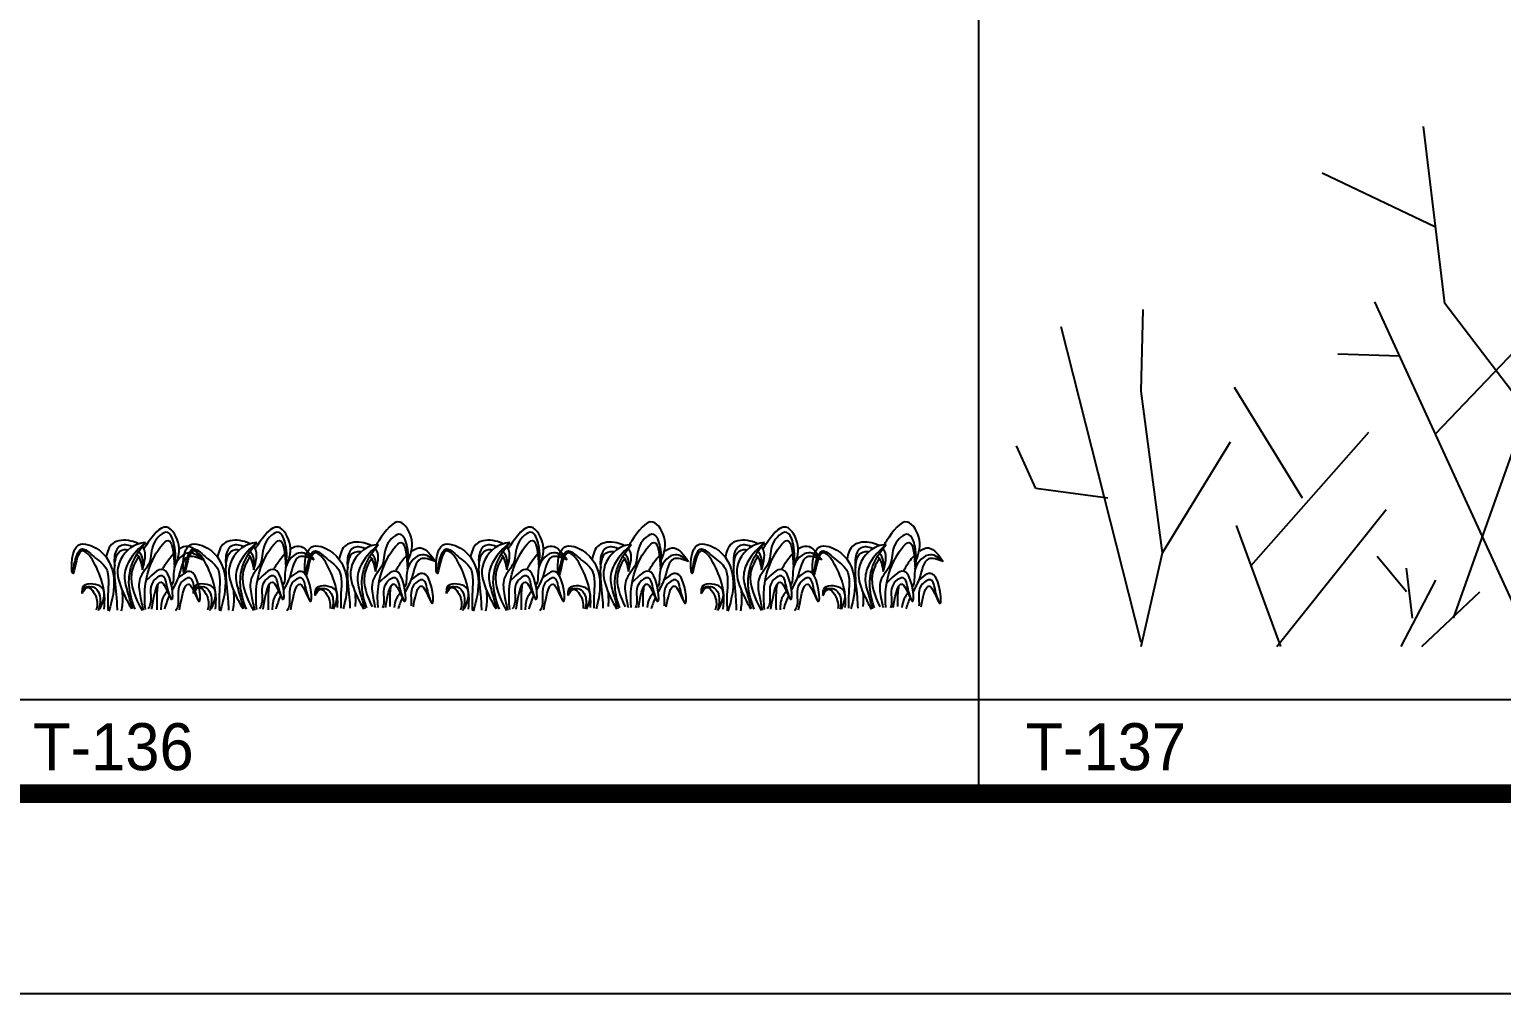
# Model space of a CAD drawing. Header units: millimetres. Extents: x 0 to 25200, y 0 to 17820.
# Drawn here: x 4511 to 8269, y 0 to 2460 of the extents above; entities that cross this region are included whole.
import ezdxf
from ezdxf.enums import TextEntityAlignment as Align

# ---------------------------------------------------------------- set-up
doc = ezdxf.new("R2010")
doc.units = ezdxf.units.MM
doc.header["$LTSCALE"] = 100
doc.header["$MEASUREMENT"] = 0
for name, color, linetype in [('CO-TREE', 251, 'Continuous'), ('TB-FORM', 7, 'Continuous'), ('TB-TEXT', 4, 'Continuous')]:
    doc.layers.add(name, color=color, linetype=linetype)
doc.styles.add('DH-TEXT', font='')
doc.styles.get('DH-TEXT').set_extended_font_data('HY울릉도L')

# ---------------------------------------------------------------- blocks, each defined once
blk = doc.blocks.new('T-136')
at = {"layer": 'CO-TREE'}
for points, knots in [([(788.8, 122.8), (796, 140.5), (810.1, 175.5), (766, 251.6), (729.9, 198.6), (711.9, 172.7), (710.2, 170.2)], [0, 0, 0, 0, 114.489602, 225.605162, 369.248922, 384.722584, 384.722584, 384.722584, 384.722584]), ([(1434.6, 122.8), (1441.8, 140.5), (1456, 175.5), (1411.8, 251.6), (1375.7, 198.6), (1357.8, 172.7), (1356.1, 170.2)], [0, 0, 0, 0, 114.489602, 225.605162, 369.248922, 384.722584, 384.722584, 384.722584, 384.722584]), ([(2085, 122.8), (2092.2, 140.5), (2106.3, 175.5), (2062.2, 251.6), (2026.1, 198.6), (2008.1, 172.7), (2006.4, 170.2)], [0, 0, 0, 0, 114.489602, 225.605162, 369.248922, 384.722584, 384.722584, 384.722584, 384.722584]), ([(194.1, 109.8), (196.1, 127.7), (199.4, 156.7), (178.4, 215.2), (130.3, 168.2), (138.8, 120.7), (98.3, 84.5), (106, 38.8), (111.4, 12.4), (113.9, 0.4)], [0, 0, 0, 0, 115.286491, 186.693939, 277.379129, 376.739236, 471.300233, 559.637543, 634.340564, 634.340564, 634.340564, 634.340564]), ([(194.1, 109.8), (201.3, 127.6), (215.5, 162.5), (171.4, 238.6), (135.2, 185.6), (117.3, 159.7), (115.6, 157.2)], [0, 0, 0, 0, 114.489602, 225.605162, 369.248922, 384.722584, 384.722584, 384.722584, 384.722584]), ([(478.3, 109.8), (480.3, 127.7), (483.6, 156.7), (462.5, 215.2), (414.5, 168.2), (423, 120.7), (382.5, 84.5), (390.2, 38.8), (395.6, 12.4), (398.1, 0.4)], [0, 0, 0, 0, 115.286491, 186.693939, 277.379129, 376.739236, 471.300233, 559.637543, 634.340564, 634.340564, 634.340564, 634.340564]), ([(478.3, 109.8), (485.5, 127.6), (499.7, 162.5), (455.5, 238.6), (419.4, 185.6), (401.5, 159.7), (399.8, 157.2)], [0, 0, 0, 0, 114.489602, 225.605162, 369.248922, 384.722584, 384.722584, 384.722584, 384.722584]), ([(788.8, 104.9), (790.8, 122.8), (794.1, 151.7), (773, 210.2), (725, 163.2), (733.4, 115.8), (692.9, 79.5), (699.9, 38.4), (704.4, 15.7), (706, 7.7)], [0, 0, 0, 0, 115.286491, 186.693939, 277.379129, 376.739236, 471.300233, 559.637543, 608.921074, 608.921074, 608.921074, 608.921074]), ([(1124.1, 109.8), (1126.2, 127.7), (1129.4, 156.7), (1108.4, 215.2), (1060.3, 168.2), (1068.8, 120.7), (1028.3, 84.5), (1036.1, 38.8), (1041.4, 12.4), (1043.9, 0.4)], [0, 0, 0, 0, 115.286491, 186.693939, 277.379129, 376.739236, 471.300233, 559.637543, 634.340564, 634.340564, 634.340564, 634.340564]), ([(1124.1, 109.8), (1131.3, 127.6), (1145.5, 162.5), (1101.4, 238.6), (1065.2, 185.6), (1047.3, 159.7), (1045.6, 157.2)], [0, 0, 0, 0, 114.489602, 225.605162, 369.248922, 384.722584, 384.722584, 384.722584, 384.722584]), ([(1434.6, 104.9), (1436.6, 122.8), (1439.9, 151.7), (1418.8, 210.2), (1370.8, 163.2), (1379.3, 115.8), (1338.8, 79.5), (1345.8, 38.4), (1350.2, 15.7), (1351.9, 7.7)], [0, 0, 0, 0, 115.286491, 186.693939, 277.379129, 376.739236, 471.300233, 559.637543, 608.921074, 608.921074, 608.921074, 608.921074]), ([(1774.5, 109.8), (1776.5, 127.7), (1779.8, 156.7), (1758.7, 215.2), (1710.7, 168.2), (1719.2, 120.7), (1678.7, 84.5), (1686.4, 38.8), (1691.8, 12.4), (1694.3, 0.4)], [0, 0, 0, 0, 115.286491, 186.693939, 277.379129, 376.739236, 471.300233, 559.637543, 634.340564, 634.340564, 634.340564, 634.340564]), ([(1774.5, 109.8), (1781.7, 127.6), (1795.9, 162.5), (1751.7, 238.6), (1715.6, 185.6), (1697.7, 159.7), (1696, 157.2)], [0, 0, 0, 0, 114.489602, 225.605162, 369.248922, 384.722584, 384.722584, 384.722584, 384.722584]), ([(2085, 104.9), (2087, 122.8), (2090.3, 151.7), (2069.2, 210.2), (2021.2, 163.2), (2029.6, 115.8), (1989.1, 79.5), (1996.1, 38.4), (2000.6, 15.7), (2002.2, 7.7)], [0, 0, 0, 0, 115.286491, 186.693939, 277.379129, 376.739236, 471.300233, 559.637543, 608.921074, 608.921074, 608.921074, 608.921074]), ([(14.1, 3.3), (17.2, 24.7), (17.6, 76.7), (-50.9, 197.7), (-66.5, 47.6), (-74.7, 183.8), (15.5, 157.6), (48.7, 83.5), (35.2, 26.4), (26.4, -1.9)], [55.869634, 55.869634, 55.869634, 55.869634, 200.349386, 375.849107, 488.634702, 626.483236, 726.933703, 903.306659, 1075.907797, 1075.907797, 1075.907797, 1075.907797]), ([(-64.5, 94.4), (-63.4, 106.5), (-61.5, 127), (-44.6, 168.7), (-9.6, 132.7), (31.2, 107.3), (22.5, 47.8), (23.9, 11.9), (24.5, -1.5)], [0, 0, 0, 0, 78.203612, 131.8402, 206.873595, 291.04202, 428.221613, 511.114488, 511.114488, 511.114488, 511.114488]), ([(102.4, 169.7), (96.7, 173), (73.5, 181.4), (31.5, 178.4), (22.4, 150), (19.7, 135.1)], [144.698467, 144.698467, 144.698467, 144.698467, 183.362008, 277.01411, 359.508166, 359.508166, 359.508166, 359.508166]), ([(48.4, 0.7), (48.1, 12.3), (45.7, 64.6), (30, 157.9), (72.2, 155.1), (75.6, 154.4)], [49.339296, 49.339296, 49.339296, 49.339296, 122.225654, 357.539146, 377.915304, 377.915304, 377.915304, 377.915304]), ([(86.5, 162.5), (86, 162.7), (75.6, 167.3), (50.2, 170.6), (39, 138), (40.5, 120.2), (41.5, 113.4)], [137.342002, 137.342002, 137.342002, 137.342002, 140.643254, 199.825561, 266.410913, 307.950521, 307.950521, 307.950521, 307.950521]), ([(119.6, 173.3), (112.6, 172.1), (80.8, 166.6), (37.3, 115.4), (58.8, 51.1), (76.7, 17.7), (84.6, 3.6)], [0, 0, 0, 0, 42.672757, 193.444358, 322.786418, 421.22969, 421.22969, 421.22969, 421.22969]), ([(119.6, 173.3), (104.1, 158.8), (78.5, 134.9), (61.5, 85.2), (75.4, 44.3), (82.4, 17.1), (85.6, 4.3)], [0, 0, 0, 0, 126.187484, 207.993547, 297.399796, 377.199885, 377.199885, 377.199885, 377.199885]), ([(93.4, 2.8), (85.7, 23), (73.4, 62.3), (83.4, 125.5), (107.5, 157.4), (119.6, 173.3)], [42.283987, 42.283987, 42.283987, 42.283987, 170.109298, 288.970521, 407.567037, 407.567037, 407.567037, 407.567037]), ([(112.2, 103.7), (113.3, 116.4), (114.6, 133.6), (105.8, 147.2), (102.9, 150.5)], [0, 0, 0, 0, 72.099998, 98.223645, 98.223645, 98.223645, 98.223645]), ([(112.2, 103.7), (117.9, 124.3), (124.2, 147), (112.7, 161.4), (111.5, 162.6)], [0, 0, 0, 0, 110.023701, 121.121014, 121.121014, 121.121014, 121.121014]), ([(119.7, 2.2), (116.5, 40.3), (114.9, 99.7), (187.3, 208.5), (191.8, 143.5), (194.1, 109.8)], [26.215052, 26.215052, 26.215052, 26.215052, 275.69708, 406.181494, 546.604768, 546.604768, 546.604768, 546.604768]), ([(205.9, 157.1), (213.5, 162.2), (236.1, 170.9), (253.9, 145.9), (265.7, 129.3)], [342.306285, 342.306285, 342.306285, 342.306285, 394.72148, 496.989464, 496.989464, 496.989464, 496.989464]), ([(298.3, 3.3), (301.4, 24.7), (301.8, 76.7), (233.3, 197.7), (217.7, 47.6), (209.5, 183.8), (299.7, 157.6), (332.9, 83.5), (319.4, 26.4), (310.6, -1.9)], [55.869634, 55.869634, 55.869634, 55.869634, 200.349386, 375.849107, 488.634702, 626.483236, 726.933703, 903.306659, 1075.907797, 1075.907797, 1075.907797, 1075.907797]), ([(219.7, 94.4), (220.8, 106.5), (222.7, 127), (239.6, 168.7), (274.6, 132.7), (315.4, 107.3), (306.7, 47.8), (308.1, 11.9), (308.7, -1.5)], [0, 0, 0, 0, 78.203612, 131.8402, 206.873595, 291.04202, 428.221613, 511.114488, 511.114488, 511.114488, 511.114488]), ([(386.6, 169.7), (380.9, 173), (357.7, 181.4), (315.7, 178.4), (306.6, 150), (303.9, 135.1)], [144.698467, 144.698467, 144.698467, 144.698467, 183.362008, 277.01411, 359.508166, 359.508166, 359.508166, 359.508166]), ([(332.6, 0.7), (332.3, 12.3), (329.9, 64.6), (314.2, 157.9), (356.4, 155.1), (359.8, 154.4)], [49.339296, 49.339296, 49.339296, 49.339296, 122.225654, 357.539146, 377.915304, 377.915304, 377.915304, 377.915304]), ([(370.7, 162.5), (370.2, 162.7), (359.8, 167.3), (334.4, 170.6), (323.2, 138), (324.7, 120.2), (325.6, 113.4)], [137.342002, 137.342002, 137.342002, 137.342002, 140.643254, 199.825561, 266.410913, 307.950521, 307.950521, 307.950521, 307.950521]), ([(403.8, 173.3), (396.8, 172.1), (364.9, 166.6), (321.5, 115.4), (343, 51.1), (360.9, 17.7), (368.8, 3.6)], [0, 0, 0, 0, 42.672757, 193.444358, 322.786418, 421.22969, 421.22969, 421.22969, 421.22969]), ([(403.8, 173.3), (388.3, 158.8), (362.7, 134.9), (345.7, 85.2), (359.6, 44.3), (366.5, 17.1), (369.8, 4.3)], [0, 0, 0, 0, 126.187484, 207.993547, 297.399796, 377.199885, 377.199885, 377.199885, 377.199885]), ([(377.6, 2.8), (369.9, 23), (357.5, 62.3), (367.6, 125.5), (391.7, 157.4), (403.8, 173.3)], [42.283987, 42.283987, 42.283987, 42.283987, 170.109298, 288.970521, 407.567037, 407.567037, 407.567037, 407.567037]), ([(396.4, 103.7), (397.4, 116.4), (398.8, 133.6), (390, 147.2), (387.1, 150.5)], [0, 0, 0, 0, 72.099998, 98.223645, 98.223645, 98.223645, 98.223645]), ([(396.4, 103.7), (402.1, 124.3), (408.4, 147), (396.9, 161.4), (395.7, 162.6)], [0, 0, 0, 0, 110.023701, 121.121014, 121.121014, 121.121014, 121.121014]), ([(403.9, 2.2), (400.7, 40.3), (399.1, 99.7), (471.5, 208.5), (476, 143.5), (478.3, 109.8)], [26.215052, 26.215052, 26.215052, 26.215052, 275.69708, 406.181494, 546.604768, 546.604768, 546.604768, 546.604768]), ([(490.1, 157.1), (497.7, 162.2), (520.3, 170.9), (538.1, 145.9), (549.9, 129.3)], [342.306285, 342.306285, 342.306285, 342.306285, 394.72148, 496.989464, 496.989464, 496.989464, 496.989464]), ([(609.8, 7), (611.7, 26.1), (609.3, 77.1), (543.8, 192.7), (528.2, 42.6), (520, 178.9), (610.1, 152.6), (641.7, 82.1), (631.4, 28.5), (624.3, 3.8)], [75.034889, 75.034889, 75.034889, 75.034889, 200.349386, 375.849107, 488.634702, 626.483236, 726.933703, 903.306659, 1054.285544, 1054.285544, 1054.285544, 1054.285544]), ([(530.2, 89.4), (531.3, 101.5), (533.2, 122), (550.1, 163.7), (585, 127.7), (625.9, 102.4), (617.8, 47.6), (618.4, 15), (618.7, 5.4)], [0, 0, 0, 0, 78.203612, 131.8402, 206.873595, 291.04202, 428.221613, 486.720934, 486.720934, 486.720934, 486.720934]), ([(697.1, 164.7), (691.4, 168), (668.2, 176.4), (626.2, 173.4), (617, 145.1), (614.4, 130.1)], [144.698467, 144.698467, 144.698467, 144.698467, 183.362008, 277.01411, 359.508166, 359.508166, 359.508166, 359.508166]), ([(681.2, 157.5), (680.6, 157.8), (670.2, 162.3), (644.9, 165.6), (633.7, 133), (635.2, 115.2), (636.1, 108.5)], [137.342002, 137.342002, 137.342002, 137.342002, 140.643254, 199.825561, 266.410913, 307.950521, 307.950521, 307.950521, 307.950521]), ([(714.2, 168.4), (707.2, 167.2), (675.4, 161.6), (631.9, 110.4), (652.9, 48), (669.6, 16), (676.6, 3.3)], [0, 0, 0, 0, 42.672757, 193.444358, 322.786418, 410.251698, 410.251698, 410.251698, 410.251698]), ([(714.2, 168.4), (698.7, 153.9), (673.2, 129.9), (656.2, 80.2), (669.5, 41), (676.2, 15.4), (679, 4.2)], [0, 0, 0, 0, 126.187484, 207.993547, 297.399796, 366.93432, 366.93432, 366.93432, 366.93432]), ([(684.8, 6.4), (678.6, 23.8), (668.5, 60.5), (678.1, 120.6), (702.2, 152.4), (714.2, 168.4)], [60.461084, 60.461084, 60.461084, 60.461084, 170.109298, 288.970521, 407.567037, 407.567037, 407.567037, 407.567037]), ([(706.9, 98.8), (712.6, 119.4), (718.9, 142), (707.4, 156.4), (706.2, 157.7)], [0, 0, 0, 0, 110.023701, 121.121014, 121.121014, 121.121014, 121.121014]), ([(713.6, 7), (711.1, 42), (712.6, 99.1), (782, 203.6), (786.4, 138.6), (788.8, 104.9)], [47.498199, 47.498199, 47.498199, 47.498199, 275.69708, 406.181494, 546.604768, 546.604768, 546.604768, 546.604768]), ([(800.6, 152.1), (808.1, 157.2), (830.8, 165.9), (848.6, 140.9), (860.4, 124.4)], [342.306285, 342.306285, 342.306285, 342.306285, 394.72148, 496.989464, 496.989464, 496.989464, 496.989464]), ([(944.1, 3.3), (947.2, 24.7), (947.7, 76.7), (879.2, 197.7), (863.5, 47.6), (855.3, 183.8), (945.5, 157.6), (978.7, 83.5), (965.3, 26.4), (956.4, -1.9)], [55.869634, 55.869634, 55.869634, 55.869634, 200.349386, 375.849107, 488.634702, 626.483236, 726.933703, 903.306659, 1075.907797, 1075.907797, 1075.907797, 1075.907797]), ([(865.5, 94.4), (866.6, 106.5), (868.5, 127), (885.5, 168.7), (920.4, 132.7), (961.2, 107.3), (952.5, 47.8), (953.9, 11.9), (954.5, -1.5)], [0, 0, 0, 0, 78.203612, 131.8402, 206.873595, 291.04202, 428.221613, 511.114488, 511.114488, 511.114488, 511.114488]), ([(1032.5, 169.7), (1026.7, 173), (1003.5, 181.4), (961.6, 178.4), (952.4, 150), (949.7, 135.1)], [144.698467, 144.698467, 144.698467, 144.698467, 183.362008, 277.01411, 359.508166, 359.508166, 359.508166, 359.508166]), ([(978.4, 0.7), (978.1, 12.3), (975.7, 64.6), (960, 157.9), (1002.2, 155.1), (1005.7, 154.4)], [49.339296, 49.339296, 49.339296, 49.339296, 122.225654, 357.539146, 377.915304, 377.915304, 377.915304, 377.915304]), ([(1016.5, 162.5), (1016, 162.7), (1005.6, 167.3), (980.2, 170.6), (969.1, 138), (970.6, 120.2), (971.5, 113.4)], [137.342002, 137.342002, 137.342002, 137.342002, 140.643254, 199.825561, 266.410913, 307.950521, 307.950521, 307.950521, 307.950521]), ([(1049.6, 173.3), (1042.6, 172.1), (1010.8, 166.6), (967.3, 115.4), (988.8, 51.1), (1006.7, 17.7), (1014.6, 3.6)], [0, 0, 0, 0, 42.672757, 193.444358, 322.786418, 421.22969, 421.22969, 421.22969, 421.22969]), ([(1049.6, 173.3), (1034.1, 158.8), (1008.5, 134.9), (991.5, 85.2), (1005.4, 44.3), (1012.4, 17.1), (1015.6, 4.3)], [0, 0, 0, 0, 126.187484, 207.993547, 297.399796, 377.199885, 377.199885, 377.199885, 377.199885]), ([(1023.4, 2.8), (1015.7, 23), (1003.4, 62.3), (1013.4, 125.5), (1037.5, 157.4), (1049.6, 173.3)], [42.283987, 42.283987, 42.283987, 42.283987, 170.109298, 288.970521, 407.567037, 407.567037, 407.567037, 407.567037]), ([(1042.3, 103.7), (1043.3, 116.4), (1044.7, 133.6), (1035.9, 147.2), (1033, 150.5)], [0, 0, 0, 0, 72.099998, 98.223645, 98.223645, 98.223645, 98.223645]), ([(1042.3, 103.7), (1048, 124.3), (1054.2, 147), (1042.8, 161.4), (1041.6, 162.6)], [0, 0, 0, 0, 110.023701, 121.121014, 121.121014, 121.121014, 121.121014]), ([(1049.7, 2.2), (1046.5, 40.3), (1045, 99.7), (1117.3, 208.5), (1121.8, 143.5), (1124.1, 109.8)], [26.215052, 26.215052, 26.215052, 26.215052, 275.69708, 406.181494, 546.604768, 546.604768, 546.604768, 546.604768]), ([(1136, 157.1), (1143.5, 162.2), (1166.2, 170.9), (1184, 145.9), (1195.7, 129.3)], [342.306285, 342.306285, 342.306285, 342.306285, 394.72148, 496.989464, 496.989464, 496.989464, 496.989464]), ([(1255.6, 7), (1257.6, 26.1), (1255.1, 77.1), (1189.6, 192.7), (1174, 42.6), (1165.8, 178.9), (1256, 152.6), (1287.6, 82.1), (1277.3, 28.5), (1270.1, 3.8)], [75.034889, 75.034889, 75.034889, 75.034889, 200.349386, 375.849107, 488.634702, 626.483236, 726.933703, 903.306659, 1054.285544, 1054.285544, 1054.285544, 1054.285544]), ([(1176, 89.4), (1177.1, 101.5), (1179, 122), (1195.9, 163.7), (1230.9, 127.7), (1271.7, 102.4), (1263.7, 47.6), (1264.2, 15), (1264.5, 5.4)], [0, 0, 0, 0, 78.203612, 131.8402, 206.873595, 291.04202, 428.221613, 486.720934, 486.720934, 486.720934, 486.720934]), ([(1342.9, 164.7), (1337.2, 168), (1314, 176.4), (1272, 173.4), (1262.9, 145.1), (1260.2, 130.1)], [144.698467, 144.698467, 144.698467, 144.698467, 183.362008, 277.01411, 359.508166, 359.508166, 359.508166, 359.508166]), ([(1327, 157.5), (1326.5, 157.8), (1316.1, 162.3), (1290.7, 165.6), (1279.5, 133), (1281, 115.2), (1282, 108.5)], [137.342002, 137.342002, 137.342002, 137.342002, 140.643254, 199.825561, 266.410913, 307.950521, 307.950521, 307.950521, 307.950521]), ([(1360.1, 168.4), (1353.1, 167.2), (1321.2, 161.6), (1277.8, 110.4), (1298.7, 48), (1315.5, 16), (1322.5, 3.3)], [0, 0, 0, 0, 42.672757, 193.444358, 322.786418, 410.251698, 410.251698, 410.251698, 410.251698]), ([(1360.1, 168.4), (1344.6, 153.9), (1319, 129.9), (1302, 80.2), (1315.3, 41), (1322, 15.4), (1324.8, 4.2)], [0, 0, 0, 0, 126.187484, 207.993547, 297.399796, 366.93432, 366.93432, 366.93432, 366.93432]), ([(1330.7, 6.4), (1324.5, 23.8), (1314.3, 60.5), (1323.9, 120.6), (1348, 152.4), (1360.1, 168.4)], [60.461084, 60.461084, 60.461084, 60.461084, 170.109298, 288.970521, 407.567037, 407.567037, 407.567037, 407.567037]), ([(1352.7, 98.8), (1358.4, 119.4), (1364.7, 142), (1353.2, 156.4), (1352, 157.7)], [0, 0, 0, 0, 110.023701, 121.121014, 121.121014, 121.121014, 121.121014]), ([(1359.5, 7), (1357, 42), (1358.4, 99.1), (1427.8, 203.6), (1432.3, 138.6), (1434.6, 104.9)], [47.498199, 47.498199, 47.498199, 47.498199, 275.69708, 406.181494, 546.604768, 546.604768, 546.604768, 546.604768]), ([(1446.4, 152.1), (1454, 157.2), (1476.6, 165.9), (1494.4, 140.9), (1506.2, 124.4)], [342.306285, 342.306285, 342.306285, 342.306285, 394.72148, 496.989464, 496.989464, 496.989464, 496.989464]), ([(1594.5, 3.3), (1597.6, 24.7), (1598, 76.7), (1529.5, 197.7), (1513.9, 47.6), (1505.7, 183.8), (1595.9, 157.6), (1629.1, 83.5), (1615.6, 26.4), (1606.8, -1.9)], [55.869634, 55.869634, 55.869634, 55.869634, 200.349386, 375.849107, 488.634702, 626.483236, 726.933703, 903.306659, 1075.907797, 1075.907797, 1075.907797, 1075.907797]), ([(1515.9, 94.4), (1517, 106.5), (1518.9, 127), (1535.8, 168.7), (1570.8, 132.7), (1611.6, 107.3), (1602.9, 47.8), (1604.3, 11.9), (1604.9, -1.5)], [0, 0, 0, 0, 78.203612, 131.8402, 206.873595, 291.04202, 428.221613, 511.114488, 511.114488, 511.114488, 511.114488]), ([(1682.8, 169.7), (1677.1, 173), (1653.9, 181.4), (1611.9, 178.4), (1602.8, 150), (1600.1, 135.1)], [144.698467, 144.698467, 144.698467, 144.698467, 183.362008, 277.01411, 359.508166, 359.508166, 359.508166, 359.508166]), ([(1628.8, 0.7), (1628.5, 12.3), (1626.1, 64.6), (1610.4, 157.9), (1652.6, 155.1), (1656, 154.4)], [49.339296, 49.339296, 49.339296, 49.339296, 122.225654, 357.539146, 377.915304, 377.915304, 377.915304, 377.915304]), ([(1666.9, 162.5), (1666.3, 162.7), (1656, 167.3), (1630.6, 170.6), (1619.4, 138), (1620.9, 120.2), (1621.8, 113.4)], [137.342002, 137.342002, 137.342002, 137.342002, 140.643254, 199.825561, 266.410913, 307.950521, 307.950521, 307.950521, 307.950521]), ([(1700, 173.3), (1692.9, 172.1), (1661.1, 166.6), (1617.7, 115.4), (1639.2, 51.1), (1657.1, 17.7), (1665, 3.6)], [0, 0, 0, 0, 42.672757, 193.444358, 322.786418, 421.22969, 421.22969, 421.22969, 421.22969]), ([(1700, 173.3), (1684.5, 158.8), (1658.9, 134.9), (1641.9, 85.2), (1655.8, 44.3), (1662.7, 17.1), (1666, 4.3)], [0, 0, 0, 0, 126.187484, 207.993547, 297.399796, 377.199885, 377.199885, 377.199885, 377.199885]), ([(1673.7, 2.8), (1666.1, 23), (1653.7, 62.3), (1663.8, 125.5), (1687.9, 157.4), (1700, 173.3)], [42.283987, 42.283987, 42.283987, 42.283987, 170.109298, 288.970521, 407.567037, 407.567037, 407.567037, 407.567037]), ([(1692.6, 103.7), (1693.6, 116.4), (1695, 133.6), (1686.2, 147.2), (1683.3, 150.5)], [0, 0, 0, 0, 72.099998, 98.223645, 98.223645, 98.223645, 98.223645]), ([(1692.6, 103.7), (1698.3, 124.3), (1704.6, 147), (1693.1, 161.4), (1691.9, 162.6)], [0, 0, 0, 0, 110.023701, 121.121014, 121.121014, 121.121014, 121.121014]), ([(1700.1, 2.2), (1696.9, 40.3), (1695.3, 99.7), (1767.7, 208.5), (1772.2, 143.5), (1774.5, 109.8)], [26.215052, 26.215052, 26.215052, 26.215052, 275.69708, 406.181494, 546.604768, 546.604768, 546.604768, 546.604768]), ([(1786.3, 157.1), (1793.9, 162.2), (1816.5, 170.9), (1834.3, 145.9), (1846.1, 129.3)], [342.306285, 342.306285, 342.306285, 342.306285, 394.72148, 496.989464, 496.989464, 496.989464, 496.989464]), ([(1906, 7), (1907.9, 26.1), (1905.5, 77.1), (1840, 192.7), (1824.3, 42.6), (1816.2, 178.9), (1906.3, 152.6), (1937.9, 82.1), (1927.6, 28.5), (1920.5, 3.8)], [75.034889, 75.034889, 75.034889, 75.034889, 200.349386, 375.849107, 488.634702, 626.483236, 726.933703, 903.306659, 1054.285544, 1054.285544, 1054.285544, 1054.285544]), ([(1826.4, 89.4), (1827.5, 101.5), (1829.4, 122), (1846.3, 163.7), (1881.2, 127.7), (1922.1, 102.4), (1914, 47.6), (1914.6, 15), (1914.9, 5.4)], [0, 0, 0, 0, 78.203612, 131.8402, 206.873595, 291.04202, 428.221613, 486.720934, 486.720934, 486.720934, 486.720934]), ([(1993.3, 164.7), (1987.6, 168), (1964.4, 176.4), (1922.4, 173.4), (1913.2, 145.1), (1910.6, 130.1)], [144.698467, 144.698467, 144.698467, 144.698467, 183.362008, 277.01411, 359.508166, 359.508166, 359.508166, 359.508166]), ([(1977.4, 157.5), (1976.8, 157.8), (1966.4, 162.3), (1941.1, 165.6), (1929.9, 133), (1931.4, 115.2), (1932.3, 108.5)], [137.342002, 137.342002, 137.342002, 137.342002, 140.643254, 199.825561, 266.410913, 307.950521, 307.950521, 307.950521, 307.950521]), ([(2010.4, 168.4), (2003.4, 167.2), (1971.6, 161.6), (1928.1, 110.4), (1949.1, 48), (1965.8, 16), (1972.8, 3.3)], [0, 0, 0, 0, 42.672757, 193.444358, 322.786418, 410.251698, 410.251698, 410.251698, 410.251698]), ([(2010.4, 168.4), (1994.9, 153.9), (1969.4, 129.9), (1952.4, 80.2), (1965.7, 41), (1972.4, 15.4), (1975.2, 4.2)], [0, 0, 0, 0, 126.187484, 207.993547, 297.399796, 366.93432, 366.93432, 366.93432, 366.93432]), ([(1981, 6.4), (1974.8, 23.8), (1964.7, 60.5), (1974.3, 120.6), (1998.4, 152.4), (2010.4, 168.4)], [60.461084, 60.461084, 60.461084, 60.461084, 170.109298, 288.970521, 407.567037, 407.567037, 407.567037, 407.567037]), ([(2003.1, 98.8), (2008.8, 119.4), (2015.1, 142), (2003.6, 156.4), (2002.4, 157.7)], [0, 0, 0, 0, 110.023701, 121.121014, 121.121014, 121.121014, 121.121014]), ([(2009.8, 7), (2007.3, 42), (2008.8, 99.1), (2078.2, 203.6), (2082.6, 138.6), (2085, 104.9)], [47.498199, 47.498199, 47.498199, 47.498199, 275.69708, 406.181494, 546.604768, 546.604768, 546.604768, 546.604768]), ([(2096.8, 152.1), (2104.3, 157.2), (2127, 165.9), (2144.8, 140.9), (2156.5, 124.4)], [342.306285, 342.306285, 342.306285, 342.306285, 394.72148, 496.989464, 496.989464, 496.989464, 496.989464]), ([(102.2, 137.1), (93, 122.3), (72.8, 80.9), (94, 32.3), (111.3, -0.7)], [428.472749, 428.472749, 428.472749, 428.472749, 528.759054, 729.691403, 729.691403, 729.691403, 729.691403]), ([(164, 104.6), (167.9, 112.9), (175.8, 126.2), (186.8, 139.6), (191.2, 144.3)], [220.012964, 220.012964, 220.012964, 220.012964, 273.706297, 307.152484, 307.152484, 307.152484, 307.152484]), ([(265.7, 129.3), (254.9, 138.2), (228.7, 159.8), (185.6, 114.7), (194, 79.2), (187.5, 65.7), (186.5, 64)], [0, 0, 0, 0, 74.887696, 181.60895, 264.627496, 276.590214, 276.590214, 276.590214, 276.590214]), ([(265.7, 129.3), (251.3, 134.8), (217, 148), (208.9, 89.5), (194.2, 63.4), (188.5, 52.6)], [0, 0, 0, 0, 77.354156, 185.110548, 260.879426, 260.879426, 260.879426, 260.879426]), ([(386.4, 137.1), (377.2, 122.3), (357, 80.9), (378.2, 32.3), (395.4, -0.7)], [428.472749, 428.472749, 428.472749, 428.472749, 528.759054, 729.691403, 729.691403, 729.691403, 729.691403]), ([(448.2, 104.6), (452.1, 112.9), (460, 126.2), (471, 139.6), (475.4, 144.3)], [220.012964, 220.012964, 220.012964, 220.012964, 273.706297, 307.152484, 307.152484, 307.152484, 307.152484]), ([(549.9, 129.3), (539.1, 138.2), (512.9, 159.8), (469.8, 114.7), (478.2, 79.2), (471.7, 65.7), (470.7, 64)], [0, 0, 0, 0, 74.887696, 181.60895, 264.627496, 276.590214, 276.590214, 276.590214, 276.590214]), ([(549.9, 129.3), (535.5, 134.8), (501.2, 148), (493.1, 89.5), (478.4, 63.4), (472.7, 52.6)], [0, 0, 0, 0, 77.354156, 185.110548, 260.879426, 260.879426, 260.879426, 260.879426]), ([(642.7, 6), (642.4, 14.6), (639.4, 65.6), (624.6, 152.9), (666.9, 150.1), (670.3, 149.4)], [70.39888, 70.39888, 70.39888, 70.39888, 122.225654, 357.539146, 377.915304, 377.915304, 377.915304, 377.915304]), ([(696.9, 132.1), (687.6, 117.3), (669.5, 80.2), (684.8, 37.1), (698.3, 9.3)], [428.472749, 428.472749, 428.472749, 428.472749, 528.759054, 699.228598, 699.228598, 699.228598, 699.228598]), ([(706.9, 98.8), (707.9, 111.4), (709.3, 128.6), (700.5, 142.2), (697.6, 145.5)], [0, 0, 0, 0, 72.099998, 98.223645, 98.223645, 98.223645, 98.223645]), ([(758.7, 99.6), (762.6, 107.9), (770.5, 121.3), (781.4, 134.6), (785.9, 139.3)], [220.012964, 220.012964, 220.012964, 220.012964, 273.706297, 307.152484, 307.152484, 307.152484, 307.152484]), ([(860.4, 124.4), (849.6, 133.3), (823.4, 154.8), (780.3, 109.7), (788.7, 74.3), (782.1, 60.7), (781.2, 59)], [0, 0, 0, 0, 74.887696, 181.60895, 264.627496, 276.590214, 276.590214, 276.590214, 276.590214]), ([(860.4, 124.4), (846, 129.9), (811.7, 143.1), (803.6, 84.5), (788.9, 58.4), (783.1, 47.7)], [0, 0, 0, 0, 77.354156, 185.110548, 260.879426, 260.879426, 260.879426, 260.879426]), ([(1032.2, 137.1), (1023, 122.3), (1002.9, 80.9), (1024, 32.3), (1041.3, -0.7)], [428.472749, 428.472749, 428.472749, 428.472749, 528.759054, 729.691403, 729.691403, 729.691403, 729.691403]), ([(1094.1, 104.6), (1098, 112.9), (1105.9, 126.2), (1116.8, 139.6), (1121.3, 144.3)], [220.012964, 220.012964, 220.012964, 220.012964, 273.706297, 307.152484, 307.152484, 307.152484, 307.152484]), ([(1195.7, 129.3), (1184.9, 138.2), (1158.7, 159.8), (1115.6, 114.7), (1124.1, 79.2), (1117.5, 65.7), (1116.6, 64)], [0, 0, 0, 0, 74.887696, 181.60895, 264.627496, 276.590214, 276.590214, 276.590214, 276.590214]), ([(1195.7, 129.3), (1181.4, 134.8), (1147, 148), (1138.9, 89.5), (1124.2, 63.4), (1118.5, 52.6)], [0, 0, 0, 0, 77.354156, 185.110548, 260.879426, 260.879426, 260.879426, 260.879426]), ([(1288.5, 6), (1288.2, 14.6), (1285.2, 65.6), (1270.5, 152.9), (1312.7, 150.1), (1316.1, 149.4)], [70.39888, 70.39888, 70.39888, 70.39888, 122.225654, 357.539146, 377.915304, 377.915304, 377.915304, 377.915304]), ([(1342.7, 132.1), (1333.5, 117.3), (1315.4, 80.2), (1330.7, 37.1), (1344.2, 9.3)], [428.472749, 428.472749, 428.472749, 428.472749, 528.759054, 699.228598, 699.228598, 699.228598, 699.228598]), ([(1352.7, 98.8), (1353.7, 111.4), (1355.1, 128.6), (1346.3, 142.2), (1343.4, 145.5)], [0, 0, 0, 0, 72.099998, 98.223645, 98.223645, 98.223645, 98.223645]), ([(1404.5, 99.6), (1408.4, 107.9), (1416.3, 121.3), (1427.3, 134.6), (1431.7, 139.3)], [220.012964, 220.012964, 220.012964, 220.012964, 273.706297, 307.152484, 307.152484, 307.152484, 307.152484]), ([(1506.2, 124.4), (1495.4, 133.3), (1469.2, 154.8), (1426.1, 109.7), (1434.5, 74.3), (1428, 60.7), (1427, 59)], [0, 0, 0, 0, 74.887696, 181.60895, 264.627496, 276.590214, 276.590214, 276.590214, 276.590214]), ([(1506.2, 124.4), (1491.8, 129.9), (1457.5, 143.1), (1449.4, 84.5), (1434.7, 58.4), (1429, 47.7)], [0, 0, 0, 0, 77.354156, 185.110548, 260.879426, 260.879426, 260.879426, 260.879426]), ([(1682.6, 137.1), (1673.4, 122.3), (1653.2, 80.9), (1674.4, 32.3), (1691.6, -0.7)], [428.472749, 428.472749, 428.472749, 428.472749, 528.759054, 729.691403, 729.691403, 729.691403, 729.691403]), ([(1744.4, 104.6), (1748.3, 112.9), (1756.2, 126.2), (1767.2, 139.6), (1771.6, 144.3)], [220.012964, 220.012964, 220.012964, 220.012964, 273.706297, 307.152484, 307.152484, 307.152484, 307.152484]), ([(1846.1, 129.3), (1835.3, 138.2), (1809.1, 159.8), (1766, 114.7), (1774.4, 79.2), (1767.9, 65.7), (1766.9, 64)], [0, 0, 0, 0, 74.887696, 181.60895, 264.627496, 276.590214, 276.590214, 276.590214, 276.590214]), ([(1846.1, 129.3), (1831.7, 134.8), (1797.4, 148), (1789.3, 89.5), (1774.6, 63.4), (1768.8, 52.6)], [0, 0, 0, 0, 77.354156, 185.110548, 260.879426, 260.879426, 260.879426, 260.879426]), ([(1938.9, 6), (1938.6, 14.6), (1935.6, 65.6), (1920.8, 152.9), (1963.1, 150.1), (1966.5, 149.4)], [70.39888, 70.39888, 70.39888, 70.39888, 122.225654, 357.539146, 377.915304, 377.915304, 377.915304, 377.915304]), ([(1993.1, 132.1), (1983.8, 117.3), (1965.7, 80.2), (1981, 37.1), (1994.5, 9.3)], [428.472749, 428.472749, 428.472749, 428.472749, 528.759054, 699.228598, 699.228598, 699.228598, 699.228598]), ([(2003.1, 98.8), (2004.1, 111.4), (2005.5, 128.6), (1996.7, 142.2), (1993.8, 145.5)], [0, 0, 0, 0, 72.099998, 98.223645, 98.223645, 98.223645, 98.223645]), ([(2054.9, 99.6), (2058.8, 107.9), (2066.7, 121.3), (2077.6, 134.6), (2082.1, 139.3)], [220.012964, 220.012964, 220.012964, 220.012964, 273.706297, 307.152484, 307.152484, 307.152484, 307.152484]), ([(2156.5, 124.4), (2145.7, 133.3), (2119.6, 154.8), (2076.5, 109.7), (2084.9, 74.3), (2078.3, 60.7), (2077.4, 59)], [0, 0, 0, 0, 74.887696, 181.60895, 264.627496, 276.590214, 276.590214, 276.590214, 276.590214]), ([(2156.5, 124.4), (2142.2, 129.9), (2107.9, 143.1), (2099.8, 84.5), (2085.1, 58.4), (2079.3, 47.7)], [0, 0, 0, 0, 77.354156, 185.110548, 260.879426, 260.879426, 260.879426, 260.879426]), ([(136, 2.8), (143.3, 47.2), (155.9, 106.9), (198.2, -15), (182.1, 135.5), (139.9, 94.7), (121.2, 75)], [21.935262, 21.935262, 21.935262, 21.935262, 180.113, 271.936477, 421.892995, 537.291571, 537.291571, 537.291571, 537.291571]), ([(186.4, 28.3), (182.5, 37.4), (174.8, 55.6), (169.3, 98.8), (122.3, 66.5), (139.5, 29.4), (128.9, 7.9), (126.4, 3.7)], [0, 0, 0, 0, 64.834124, 128.344916, 183.943046, 298.799441, 327.942997, 327.942997, 327.942997, 327.942997]), ([(256.5, 23), (252.6, 32.2), (244.9, 50.4), (239.4, 93.6), (192.4, 61.2), (209.6, 24.1), (199, 2.7), (196.5, -1.6)], [0, 0, 0, 0, 64.834124, 128.344916, 183.943046, 298.799441, 327.942997, 327.942997, 327.942997, 327.942997]), ([(206.8, 1.4), (213.9, 44.1), (226.5, 100.2), (268.3, -20.3), (253.3, 120.4), (217.2, 95.4), (202.5, 81.2)], [26.567528, 26.567528, 26.567528, 26.567528, 180.113, 271.936477, 421.892995, 514.091644, 514.091644, 514.091644, 514.091644]), ([(420.2, 2.8), (427.5, 47.2), (440.1, 106.9), (482.4, -15), (466.3, 135.5), (424.1, 94.7), (405.3, 75)], [21.935262, 21.935262, 21.935262, 21.935262, 180.113, 271.936477, 421.892995, 537.291571, 537.291571, 537.291571, 537.291571]), ([(470.6, 28.3), (466.7, 37.4), (459, 55.6), (453.5, 98.8), (406.4, 66.5), (423.7, 29.4), (413.1, 7.9), (410.6, 3.7)], [0, 0, 0, 0, 64.834124, 128.344916, 183.943046, 298.799441, 327.942997, 327.942997, 327.942997, 327.942997]), ([(540.7, 23), (536.8, 32.2), (529.1, 50.4), (523.6, 93.6), (476.6, 61.2), (493.8, 24.1), (483.2, 2.7), (480.7, -1.6)], [0, 0, 0, 0, 64.834124, 128.344916, 183.943046, 298.799441, 327.942997, 327.942997, 327.942997, 327.942997]), ([(491, 1.4), (498.1, 44.1), (510.7, 100.2), (552.5, -20.3), (537.5, 120.4), (501.4, 95.4), (486.7, 81.2)], [26.567528, 26.567528, 26.567528, 26.567528, 180.113, 271.936477, 421.892995, 514.091644, 514.091644, 514.091644, 514.091644]), ([(732.3, 7.4), (739.2, 47.4), (751.8, 98.4), (792.8, -20), (776.8, 130.5), (734.6, 89.7), (715.8, 70)], [33.538566, 33.538566, 33.538566, 33.538566, 180.113, 271.936477, 421.892995, 537.291571, 537.291571, 537.291571, 537.291571]), ([(781.1, 23.3), (777.2, 32.5), (769.5, 50.6), (763.9, 93.9), (716.9, 61.5), (732.6, 27.7), (725.8, 8.4), (725.1, 6.7)], [0, 0, 0, 0, 64.834124, 128.344916, 183.943046, 298.799441, 310.014638, 310.014638, 310.014638, 310.014638]), ([(851.2, 18), (847.3, 27.2), (839.6, 45.4), (834, 88.6), (789, 57.6), (800.2, 28.2), (797.9, 11.2)], [0, 0, 0, 0, 64.834124, 128.344916, 183.943046, 289.055652, 289.055652, 289.055652, 289.055652]), ([(803.7, 9.4), (810.3, 45.9), (822.9, 90.4), (862.9, -25.2), (847.9, 115.5), (811.8, 90.4), (797.1, 76.2)], [42.522821, 42.522821, 42.522821, 42.522821, 180.113, 271.936477, 421.892995, 514.091644, 514.091644, 514.091644, 514.091644]), ([(1066, 2.8), (1073.3, 47.2), (1085.9, 106.9), (1128.2, -15), (1112.1, 135.5), (1069.9, 94.7), (1051.2, 75)], [21.935262, 21.935262, 21.935262, 21.935262, 180.113, 271.936477, 421.892995, 537.291571, 537.291571, 537.291571, 537.291571]), ([(1116.5, 28.3), (1112.6, 37.4), (1104.8, 55.6), (1099.3, 98.8), (1052.3, 66.5), (1069.5, 29.4), (1058.9, 7.9), (1056.4, 3.7)], [0, 0, 0, 0, 64.834124, 128.344916, 183.943046, 298.799441, 327.942997, 327.942997, 327.942997, 327.942997]), ([(1186.6, 23), (1182.7, 32.2), (1174.9, 50.4), (1169.4, 93.6), (1122.4, 61.2), (1139.6, 24.1), (1129.1, 2.7), (1126.5, -1.6)], [0, 0, 0, 0, 64.834124, 128.344916, 183.943046, 298.799441, 327.942997, 327.942997, 327.942997, 327.942997]), ([(1136.8, 1.4), (1143.9, 44.1), (1156.5, 100.2), (1198.3, -20.3), (1183.3, 120.4), (1147.2, 95.4), (1132.5, 81.2)], [26.567528, 26.567528, 26.567528, 26.567528, 180.113, 271.936477, 421.892995, 514.091644, 514.091644, 514.091644, 514.091644]), ([(1378.1, 7.4), (1385, 47.4), (1397.6, 98.4), (1438.7, -20), (1422.6, 130.5), (1380.4, 89.7), (1361.6, 70)], [33.538566, 33.538566, 33.538566, 33.538566, 180.113, 271.936477, 421.892995, 537.291571, 537.291571, 537.291571, 537.291571]), ([(1426.9, 23.3), (1423, 32.5), (1415.3, 50.6), (1409.8, 93.9), (1362.8, 61.5), (1378.4, 27.7), (1371.7, 8.4), (1371, 6.7)], [0, 0, 0, 0, 64.834124, 128.344916, 183.943046, 298.799441, 310.014638, 310.014638, 310.014638, 310.014638]), ([(1497, 18), (1493.1, 27.2), (1485.4, 45.4), (1479.9, 88.6), (1434.8, 57.6), (1446, 28.2), (1443.8, 11.2)], [0, 0, 0, 0, 64.834124, 128.344916, 183.943046, 289.055652, 289.055652, 289.055652, 289.055652]), ([(1449.5, 9.4), (1456.1, 45.9), (1468.7, 90.4), (1508.8, -25.2), (1493.8, 115.5), (1457.7, 90.4), (1443, 76.2)], [42.522821, 42.522821, 42.522821, 42.522821, 180.113, 271.936477, 421.892995, 514.091644, 514.091644, 514.091644, 514.091644]), ([(1716.4, 2.8), (1723.7, 47.2), (1736.3, 106.9), (1778.6, -15), (1762.5, 135.5), (1720.3, 94.7), (1701.5, 75)], [21.935262, 21.935262, 21.935262, 21.935262, 180.113, 271.936477, 421.892995, 537.291571, 537.291571, 537.291571, 537.291571]), ([(1766.8, 28.3), (1762.9, 37.4), (1755.2, 55.6), (1749.7, 98.8), (1702.6, 66.5), (1719.9, 29.4), (1709.3, 7.9), (1706.8, 3.7)], [0, 0, 0, 0, 64.834124, 128.344916, 183.943046, 298.799441, 327.942997, 327.942997, 327.942997, 327.942997]), ([(1836.9, 23), (1833, 32.2), (1825.3, 50.4), (1819.8, 93.6), (1772.8, 61.2), (1790, 24.1), (1779.4, 2.7), (1776.9, -1.6)], [0, 0, 0, 0, 64.834124, 128.344916, 183.943046, 298.799441, 327.942997, 327.942997, 327.942997, 327.942997]), ([(1787.2, 1.4), (1794.3, 44.1), (1806.9, 100.2), (1848.7, -20.3), (1833.7, 120.4), (1797.6, 95.4), (1782.9, 81.2)], [26.567528, 26.567528, 26.567528, 26.567528, 180.113, 271.936477, 421.892995, 514.091644, 514.091644, 514.091644, 514.091644]), ([(2028.5, 7.4), (2035.4, 47.4), (2048, 98.4), (2089, -20), (2073, 130.5), (2030.8, 89.7), (2012, 70)], [33.538566, 33.538566, 33.538566, 33.538566, 180.113, 271.936477, 421.892995, 537.291571, 537.291571, 537.291571, 537.291571]), ([(2077.3, 23.3), (2073.4, 32.5), (2065.7, 50.6), (2060.1, 93.9), (2013.1, 61.5), (2028.8, 27.7), (2022, 8.4), (2021.3, 6.7)], [0, 0, 0, 0, 64.834124, 128.344916, 183.943046, 298.799441, 310.014638, 310.014638, 310.014638, 310.014638]), ([(2147.4, 18), (2143.5, 27.2), (2135.8, 45.4), (2130.2, 88.6), (2085.2, 57.6), (2096.4, 28.2), (2094.1, 11.2)], [0, 0, 0, 0, 64.834124, 128.344916, 183.943046, 289.055652, 289.055652, 289.055652, 289.055652]), ([(2099.9, 9.4), (2106.5, 45.9), (2119.1, 90.4), (2159.1, -25.2), (2144.1, 115.5), (2108, 90.4), (2093.3, 76.2)], [42.522821, 42.522821, 42.522821, 42.522821, 180.113, 271.936477, 421.892995, 514.091644, 514.091644, 514.091644, 514.091644]), ([(3.5, 3.3), (15, 28.9), (26.6, 68.2), (-43.8, 70.5), (-42.1, 48.5), (-41.7, 42.7)], [29.19905, 29.19905, 29.19905, 29.19905, 154.828857, 243.098942, 274.946075, 274.946075, 274.946075, 274.946075]), ([(-41.7, 42.7), (-37.9, 49.8), (-27.1, 70.4), (0, 31.4), (-3.1, 9.3), (-6, 0.1)], [0, 0, 0, 0, 40.066583, 114.526679, 173.810125, 173.810125, 173.810125, 173.810125]), ([(60.2, 52.2), (61, 40.1), (61.9, 22), (59.2, 4.1), (58.2, -1.9)], [14.510569, 14.510569, 14.510569, 14.510569, 86.633151, 123.100374, 123.100374, 123.100374, 123.100374]), ([(150.1, 1.6), (149.5, 18.2), (148.8, 40.7), (151.5, 62.3), (152.5, 67.9)], [8.057537, 8.057537, 8.057537, 8.057537, 106.48144, 142.040983, 142.040983, 142.040983, 142.040983]), ([(175.5, 48.9), (172, 44.6), (161.3, 30.8), (159.9, 13.5), (159.3, 1.5)], [313.676408, 313.676408, 313.676408, 313.676408, 345.854994, 415.506385, 415.506385, 415.506385, 415.506385]), ([(287.7, 3.3), (299.2, 28.9), (310.8, 68.2), (240.4, 70.5), (242.1, 48.5), (242.5, 42.7)], [29.19905, 29.19905, 29.19905, 29.19905, 154.828857, 243.098942, 274.946075, 274.946075, 274.946075, 274.946075]), ([(242.5, 42.7), (246.3, 49.8), (257.1, 70.4), (284.2, 31.4), (281.1, 9.3), (278.2, 0.1)], [0, 0, 0, 0, 40.066583, 114.526679, 173.810125, 173.810125, 173.810125, 173.810125]), ([(344.4, 52.2), (345.2, 40.1), (346.1, 22), (343.4, 4.1), (342.4, -1.9)], [14.510569, 14.510569, 14.510569, 14.510569, 86.633151, 123.100374, 123.100374, 123.100374, 123.100374]), ([(434.3, 1.6), (433.7, 18.2), (433, 40.7), (435.7, 62.3), (436.7, 67.9)], [8.057537, 8.057537, 8.057537, 8.057537, 106.48144, 142.040983, 142.040983, 142.040983, 142.040983]), ([(459.7, 48.9), (456.2, 44.6), (445.4, 30.8), (444.1, 13.5), (443.5, 1.5)], [313.676408, 313.676408, 313.676408, 313.676408, 345.854994, 415.506385, 415.506385, 415.506385, 415.506385]), ([(600.2, 2.9), (610.4, 26.6), (619.2, 63.3), (550.9, 65.5), (552.5, 43.5), (553, 37.7)], [36.622158, 36.622158, 36.622158, 36.622158, 154.828857, 243.098942, 274.946075, 274.946075, 274.946075, 274.946075]), ([(553, 37.7), (556.8, 44.9), (567.6, 65.4), (591.6, 30.9), (592, 11.1), (591, 4.6)], [0, 0, 0, 0, 40.066583, 114.526679, 153.915962, 153.915962, 153.915962, 153.915962]), ([(566.4, 53.8), (571.5, 55.1), (585, 58.3), (601.5, 33.4), (599.1, 14.3), (596.6, 3.3)], [0, 0, 0, 0, 29.636877, 77.536597, 144.678407, 144.678407, 144.678407, 144.678407]), ([(654.8, 47.2), (655.7, 35.1), (656.3, 22.7), (655.2, 10.4), (655.2, 10)], [14.510569, 14.510569, 14.510569, 14.510569, 86.633151, 89.04898, 89.04898, 89.04898, 89.04898]), ([(744.3, 9.9), (744, 22), (744, 40), (746.1, 57.3), (747.2, 63)], [34.345921, 34.345921, 34.345921, 34.345921, 106.48144, 142.040983, 142.040983, 142.040983, 142.040983]), ([(770.1, 44), (766.7, 39.7), (758.2, 28.8), (755.6, 15.7), (754.7, 7.6)], [313.676408, 313.676408, 313.676408, 313.676408, 345.854994, 393.892632, 393.892632, 393.892632, 393.892632]), ([(933.5, 3.3), (945.1, 28.9), (956.6, 68.2), (886.2, 70.5), (887.9, 48.5), (888.3, 42.7)], [29.19905, 29.19905, 29.19905, 29.19905, 154.828857, 243.098942, 274.946075, 274.946075, 274.946075, 274.946075]), ([(888.3, 42.7), (892.1, 49.8), (902.9, 70.4), (930, 31.4), (926.9, 9.3), (924, 0.1)], [0, 0, 0, 0, 40.066583, 114.526679, 173.810125, 173.810125, 173.810125, 173.810125]), ([(990.2, 52.2), (991.1, 40.1), (991.9, 22), (989.2, 4.1), (988.2, -1.9)], [14.510569, 14.510569, 14.510569, 14.510569, 86.633151, 123.100374, 123.100374, 123.100374, 123.100374]), ([(1080.1, 1.6), (1079.5, 18.2), (1078.8, 40.7), (1081.5, 62.3), (1082.5, 67.9)], [8.057537, 8.057537, 8.057537, 8.057537, 106.48144, 142.040983, 142.040983, 142.040983, 142.040983]), ([(1105.5, 48.9), (1102, 44.6), (1091.3, 30.8), (1089.9, 13.5), (1089.3, 1.5)], [313.676408, 313.676408, 313.676408, 313.676408, 345.854994, 415.506385, 415.506385, 415.506385, 415.506385]), ([(1246, 2.9), (1256.3, 26.6), (1265, 63.3), (1196.7, 65.5), (1198.4, 43.5), (1198.8, 37.7)], [36.622158, 36.622158, 36.622158, 36.622158, 154.828857, 243.098942, 274.946075, 274.946075, 274.946075, 274.946075]), ([(1198.8, 37.7), (1202.6, 44.9), (1213.4, 65.4), (1237.4, 30.9), (1237.8, 11.1), (1236.8, 4.6)], [0, 0, 0, 0, 40.066583, 114.526679, 153.915962, 153.915962, 153.915962, 153.915962]), ([(1212.2, 53.8), (1217.3, 55.1), (1230.8, 58.3), (1247.3, 33.4), (1244.9, 14.3), (1242.4, 3.3)], [0, 0, 0, 0, 29.636877, 77.536597, 144.678407, 144.678407, 144.678407, 144.678407]), ([(1300.7, 47.2), (1301.5, 35.1), (1302.1, 22.7), (1301.1, 10.4), (1301, 10)], [14.510569, 14.510569, 14.510569, 14.510569, 86.633151, 89.04898, 89.04898, 89.04898, 89.04898]), ([(1390.2, 9.9), (1389.8, 22), (1389.8, 40), (1392, 57.3), (1393, 63)], [34.345921, 34.345921, 34.345921, 34.345921, 106.48144, 142.040983, 142.040983, 142.040983, 142.040983]), ([(1416, 44), (1412.5, 39.7), (1404, 28.8), (1401.4, 15.7), (1400.6, 7.6)], [313.676408, 313.676408, 313.676408, 313.676408, 345.854994, 393.892632, 393.892632, 393.892632, 393.892632]), ([(1583.9, 3.3), (1595.4, 28.9), (1607, 68.2), (1536.6, 70.5), (1538.3, 48.5), (1538.7, 42.7)], [29.19905, 29.19905, 29.19905, 29.19905, 154.828857, 243.098942, 274.946075, 274.946075, 274.946075, 274.946075]), ([(1538.7, 42.7), (1542.5, 49.8), (1553.3, 70.4), (1580.4, 31.4), (1577.3, 9.3), (1574.4, 0.1)], [0, 0, 0, 0, 40.066583, 114.526679, 173.810125, 173.810125, 173.810125, 173.810125]), ([(1640.6, 52.2), (1641.4, 40.1), (1642.3, 22), (1639.6, 4.1), (1638.6, -1.9)], [14.510569, 14.510569, 14.510569, 14.510569, 86.633151, 123.100374, 123.100374, 123.100374, 123.100374]), ([(1730.5, 1.6), (1729.9, 18.2), (1729.2, 40.7), (1731.9, 62.3), (1732.9, 67.9)], [8.057537, 8.057537, 8.057537, 8.057537, 106.48144, 142.040983, 142.040983, 142.040983, 142.040983]), ([(1755.9, 48.9), (1752.4, 44.6), (1741.6, 30.8), (1740.3, 13.5), (1739.7, 1.5)], [313.676408, 313.676408, 313.676408, 313.676408, 345.854994, 415.506385, 415.506385, 415.506385, 415.506385]), ([(1896.4, 2.9), (1906.6, 26.6), (1915.4, 63.3), (1847.1, 65.5), (1848.7, 43.5), (1849.2, 37.7)], [36.622158, 36.622158, 36.622158, 36.622158, 154.828857, 243.098942, 274.946075, 274.946075, 274.946075, 274.946075]), ([(1849.2, 37.7), (1853, 44.9), (1863.8, 65.4), (1887.8, 30.9), (1888.2, 11.1), (1887.2, 4.6)], [0, 0, 0, 0, 40.066583, 114.526679, 153.915962, 153.915962, 153.915962, 153.915962]), ([(1862.6, 53.8), (1867.7, 55.1), (1881.2, 58.3), (1897.7, 33.4), (1895.3, 14.3), (1892.8, 3.3)], [0, 0, 0, 0, 29.636877, 77.536597, 144.678407, 144.678407, 144.678407, 144.678407]), ([(1951, 47.2), (1951.9, 35.1), (1952.5, 22.7), (1951.4, 10.4), (1951.4, 10)], [14.510569, 14.510569, 14.510569, 14.510569, 86.633151, 89.04898, 89.04898, 89.04898, 89.04898]), ([(2040.5, 9.9), (2040.2, 22), (2040.2, 40), (2042.3, 57.3), (2043.4, 63)], [34.345921, 34.345921, 34.345921, 34.345921, 106.48144, 142.040983, 142.040983, 142.040983, 142.040983]), ([(2066.3, 44), (2062.8, 39.7), (2054.4, 28.8), (2051.7, 15.7), (2050.9, 7.6)], [313.676408, 313.676408, 313.676408, 313.676408, 345.854994, 393.892632, 393.892632, 393.892632, 393.892632])]:
    blk.add_open_spline(points, degree=3, knots=knots, dxfattribs=at)
for points in [[(98, 142.8), (107, 133), (109.6, 118.3), (112.2, 103.7)], [(382.1, 142.8), (391.2, 133), (393.8, 118.3), (396.4, 103.7)], [(692.6, 137.8), (701.7, 128), (704.3, 113.4), (706.9, 98.8)], [(1028, 142.8), (1037, 133), (1039.6, 118.3), (1042.3, 103.7)], [(1338.5, 137.8), (1347.5, 128), (1350.1, 113.4), (1352.7, 98.8)], [(1678.3, 142.8), (1687.4, 133), (1690, 118.3), (1692.6, 103.7)], [(1988.8, 137.8), (1997.9, 128), (2000.5, 113.4), (2003.1, 98.8)], [(180.8, 37.5), (175.9, 26.8), (172, 15.1), (168.3, 3.3)], [(465, 37.5), (460.1, 26.8), (456.2, 15.1), (452.5, 3.3)], [(775.5, 32.6), (771.4, 23.5), (768, 13.9), (764.8, 4)], [(1110.8, 37.5), (1105.9, 26.8), (1102, 15.1), (1098.3, 3.3)], [(1421.3, 32.6), (1417.2, 23.5), (1413.8, 13.9), (1410.6, 4)], [(1761.2, 37.5), (1756.3, 26.8), (1752.4, 15.1), (1748.7, 3.3)], [(2071.7, 32.6), (2067.6, 23.5), (2064.2, 13.9), (2061, 4)]]:
    blk.add_open_spline(points, degree=3, dxfattribs=at)
for points in [[(-41.7, 42.7), (-37.5, 57.5), (-22.2, 61.2)], [(-28.3, 58.8), (-13.5, 60.1), (1.9, 41.8), (0, 0)], [(242.5, 42.7), (246.7, 57.5), (262, 61.2)], [(255.9, 58.8), (270.7, 60.1), (286.1, 41.8), (284.2, 0)], [(553, 37.7), (557.2, 52.5), (572.5, 56.2)], [(888.3, 42.7), (892.6, 57.5), (907.9, 61.2)], [(901.7, 58.8), (916.5, 60.1), (932, 41.8), (930, 0)], [(1198.8, 37.7), (1203, 52.5), (1218.3, 56.2)], [(1538.7, 42.7), (1542.9, 57.5), (1558.2, 61.2)], [(1552.1, 58.8), (1566.9, 60.1), (1582.3, 41.8), (1580.4, 0)], [(1849.2, 37.7), (1853.4, 52.5), (1868.7, 56.2)]]:
    blk.add_spline(points, degree=3, dxfattribs=at)
blk = doc.blocks.new('T-137')
at = {"layer": 'CO-TREE'}
for p, q in [((1291.9, 1396.6), (1489.2, 1164.8)), ((1500.7, 1416.4), (1609.8, 854.9)), ((775.5, 874.7), (720.7, 1326.7)), ((1243.1, 763.2), (988.7, 1247.4)), ((1336.4, 1023.9), (1605.1, 1272.4)), ((751.3, 1070), (462.4, 1207.7)), ((1609.8, 854.9), (1778.9, 1212.4)), ((971.2, 0), (1336.4, 1023.9)), ((2116.6, 556.8), (2136.5, 1033.8)), ((2400, 983.8), (2509.5, 844.9)), ((2509.5, 844.9), (2559.2, 904.5)), ((983.6, 34.9), (596.5, 879.5)), ((1120.9, 421.5), (775.5, 874.7)), ((1344.3, 671.7), (1471.6, 889.1)), ((2280.9, 899.7), (2127.7, 810.4)), ((0, 650.9), (5.2, 859.6)), ((1609.8, 854.9), (1545.1, 472.3)), ((2713.1, 650.9), (2718.3, 859.6)), ((0, 9.9), (-203.6, 815.2)), ((751.7, 542.5), (993.5, 795.3)), ((1714.2, 571.5), (1818.6, 805.2)), ((2713.1, 9.9), (2509.5, 815.2)), ((660.8, 740.6), (502.1, 745.3)), ((2116.6, 556.8), (1982.5, 690.9)), ((54.8, 238.5), (0, 650.9)), ((412.4, 377.8), (238.5, 660.8)), ((1229.7, 0), (1344.3, 671.7)), ((2230.9, 640.9), (2166.6, 0)), ((2767.9, 238.5), (2713.1, 650.9)), ((1545.1, 472.3), (1714.2, 571.5)), ((281.4, 206), (581.4, 546.5)), ((1747, 0), (1891, 536.7)), ((2166.6, 0), (2116.6, 556.8)), ((-268.2, 402.4), (-317.9, 512)), ((54.8, 238.5), (228.6, 521.9)), ((797.6, 71.8), (954.8, 514.2)), ((1356.6, 512), (1549.1, 288.1)), ((2444.9, 402.4), (2395.2, 512)), ((2767.9, 238.5), (2941.7, 521.9)), ((1545.1, 472.3), (1555.1, 0)), ((-84.9, 378.2), (-268.2, 402.4)), ((2628.2, 378.2), (2444.9, 402.4)), ((346.2, 0), (625.3, 349.3)), ((1967.8, 342.9), (2143.6, 248.4)), ((356.4, 0), (243.7, 308)), ((1344.3, 161.8), (1269.4, 311.8)), ((1950.9, 221.8), (1965.9, 311.8)), ((2347.9, 26.8), (2355.4, 334.3)), ((1328.7, 0), (1366.8, 266.8)), ((2327.5, 0), (2452.7, 274.3)), ((0, 0), (54.8, 238.5)), ((677.7, 139.3), (602.8, 229.3)), ((1737.3, 0), (1658.8, 244.3)), ((2713.1, 0), (2767.9, 238.5)), ((692.7, 71.8), (677.7, 199.3)), ((1423.6, 0), (1441.6, 199.3)), ((1703.8, 161.8), (1950.9, 221.8)), ((663.6, 0), (752.6, 169.3)), ((716.5, 0), (865, 139.3)), ((1554.7, 17.3), (1449.1, 131.8))]:
    blk.add_line(p, q, dxfattribs=at)

msp = doc.modelspace()

# ---------------------------------------------------------------- linework, layer by layer
at = {"layer": 'TB-FORM', "color": 251}
for p, q in [((6933.3, 16350), (6933.3, 510)), ((12000, 750), (600, 750))]:
    msp.add_line(p, q, dxfattribs=at)
for points in [[(0, 0), (12600, 0), (12600, 17820), (0, 17820)], [(600, 510), (12000, 510), (12000, 17310), (600, 17310)]]:
    msp.add_lwpolyline(points, close=True, dxfattribs=at)
at = {"layer": 'TB-FORM', "const_width": 48}
msp.add_lwpolyline([(600, 510), (12000, 510)], dxfattribs=at)

# ---------------------------------------------------------------- block references
at = {"layer": 'CO-TREE'}
for name, p in [('T-137', (7348.3, 886.1)), ('T-136', (4687, 977.9))]:
    msp.add_blockref(name, p, dxfattribs=at)

# ---------------------------------------------------------------- texts
at = {"layer": 'TB-TEXT', "style": 'DH-TEXT'}
for s, p in [('T-136', (4520, 630)), ('T-137', (7053.3, 630))]:
    msp.add_text(s, height=120, dxfattribs=at).set_placement(p, align=Align.MIDDLE_LEFT)

doc.saveas('drawing.dxf')
